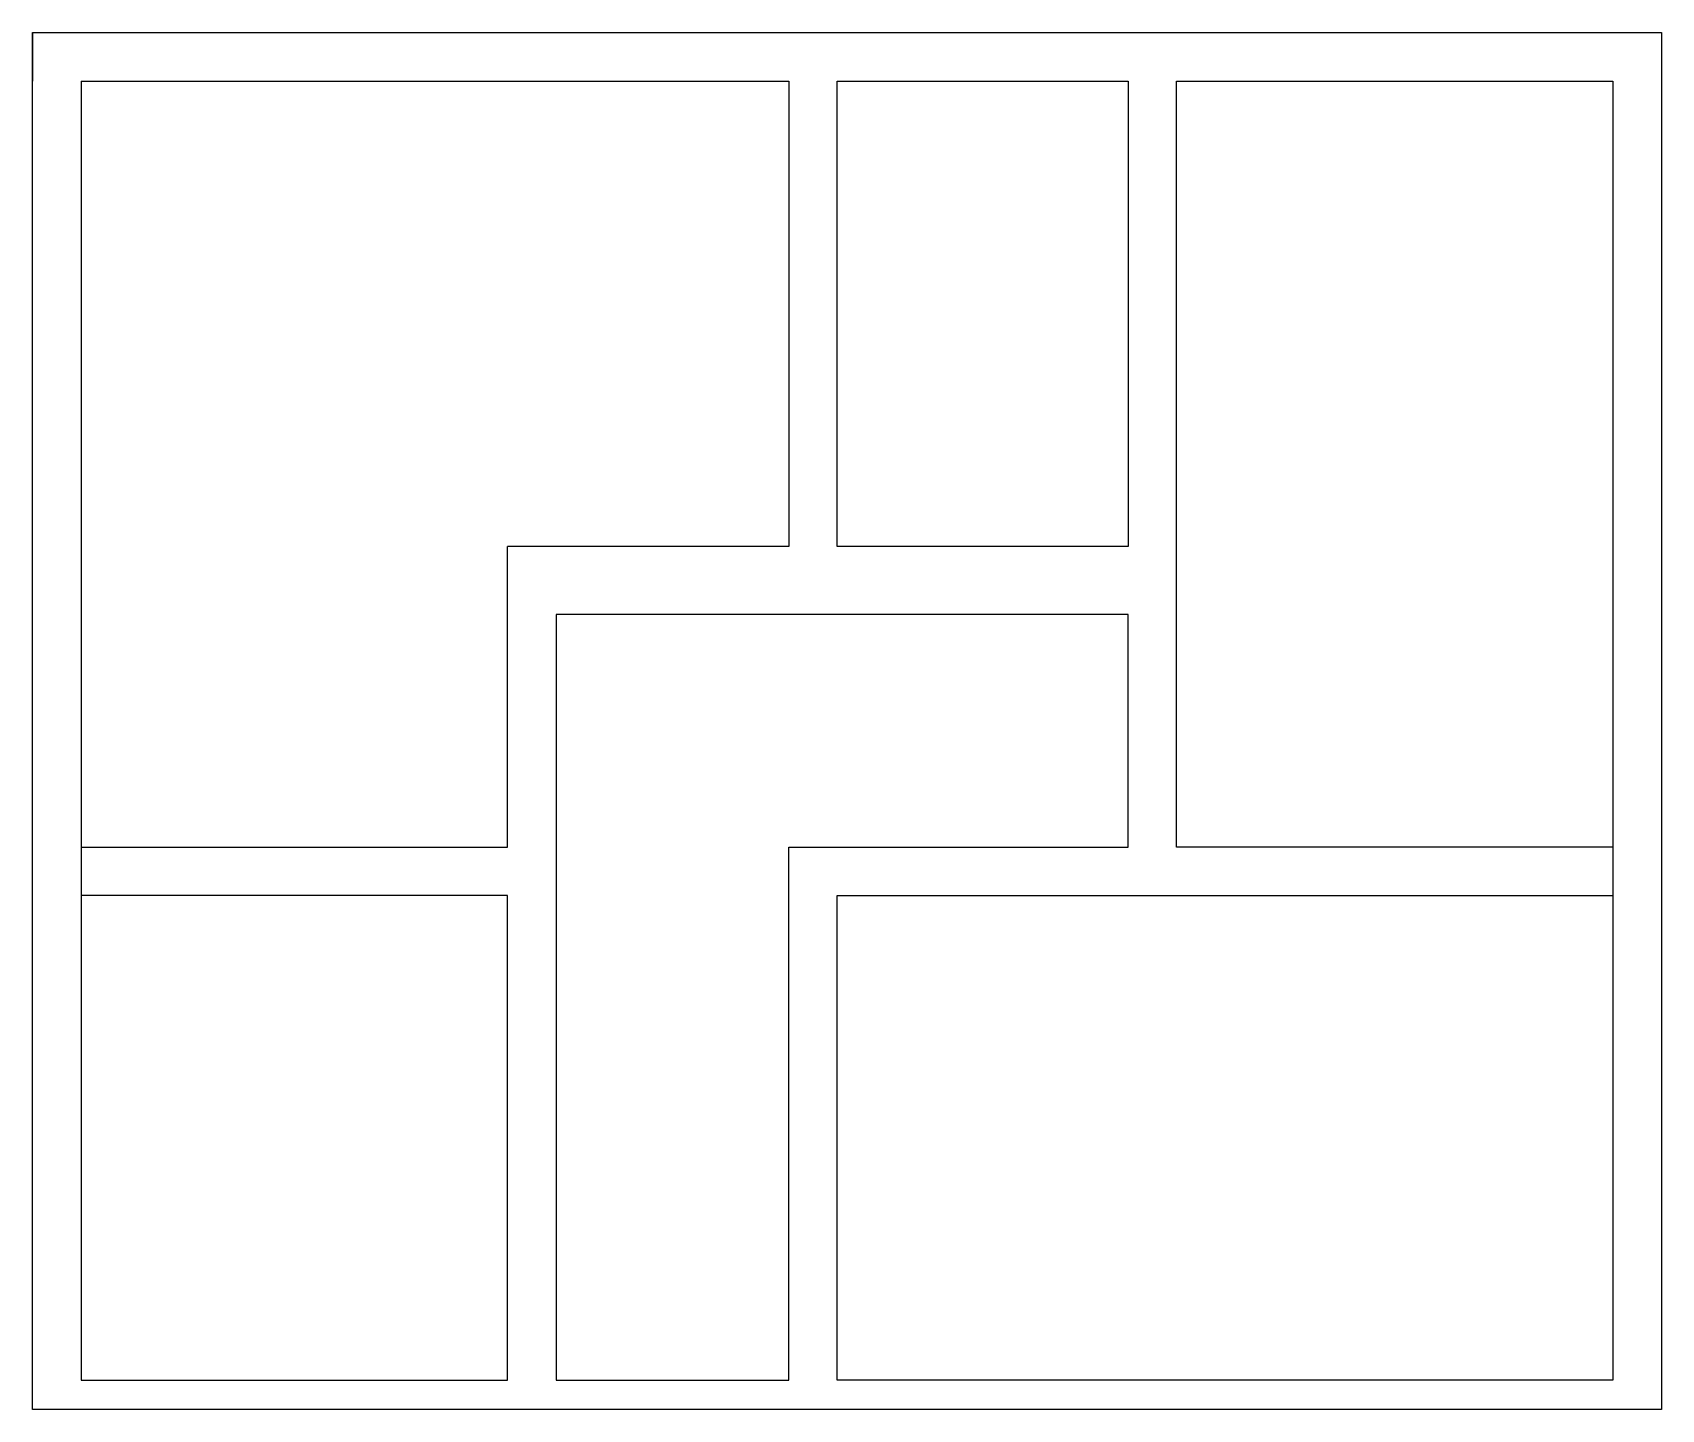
# Model space of a CAD drawing. Header units: millimetres. Extents: x 2651 to 4409, y 985 to 1695.
# Drawn here: x 3569 to 4409, y 985 to 1695 of the extents above; entities that cross this region are included whole.
import ezdxf

# ---------------------------------------------------------------- set-up
doc = ezdxf.new("R2010")
doc.units = ezdxf.units.MM

msp = doc.modelspace()

# ---------------------------------------------------------------- linework, layer by layer
for p, q in [((3569.08, 1694.517), (4409.08, 1694.517)), ((3569.08, 984.517), (3569.08, 1694.517)), ((3569.08, 1694.517), (3569.08, 1669.517)), ((4409.08, 1694.517), (4409.08, 984.517)), ((3594.08, 1669.517), (3959.08, 1669.517)), ((3594.08, 1669.517), (3594.08, 1274.517)), ((3959.08, 1669.517), (3959.08, 1429.517)), ((3984.08, 1669.517), (4134.08, 1669.517)), ((3984.08, 1429.517), (3984.08, 1669.517)), ((4134.08, 1669.517), (4134.08, 1429.517)), ((4159.08, 1669.517), (4384.08, 1669.517)), ((4159.08, 1274.517), (4159.08, 1669.517)), ((4384.08, 1669.517), (4384.08, 1274.517)), ((3959.08, 1429.517), (3814.08, 1429.517)), ((3814.08, 1274.517), (3814.08, 1429.517)), ((4134.08, 1429.517), (3984.08, 1429.517)), ((4134.08, 1394.517), (3839.08, 1394.517)), ((3839.08, 1394.517), (3839.08, 999.517)), ((4134.08, 1274.517), (4134.08, 1394.517)), ((3594.08, 1274.517), (3814.08, 1274.517)), ((3594.08, 1274.517), (3594.08, 1249.517)), ((3959.08, 1249.517), (3959.08, 1274.517)), ((3959.08, 1274.517), (4134.08, 1274.517)), ((4384.08, 1274.517), (4159.08, 1274.517)), ((4384.08, 1274.517), (4384.08, 1249.517)), ((3594.08, 1249.517), (3594.08, 999.517)), ((3814.08, 1249.517), (3594.08, 1249.517)), ((3814.08, 999.517), (3814.08, 1249.517)), ((3959.08, 999.517), (3959.08, 1249.517)), ((3984.08, 999.517), (3984.08, 1249.517)), ((3984.08, 1249.517), (4384.08, 1249.517)), ((4384.08, 1249.517), (4384.08, 999.517)), ((3594.08, 999.517), (3814.08, 999.517)), ((3839.08, 999.517), (3959.08, 999.517)), ((4384.08, 999.517), (3984.08, 999.517)), ((4409.08, 984.517), (3569.08, 984.517))]:
    msp.add_line(p, q)

doc.saveas('drawing.dxf')
